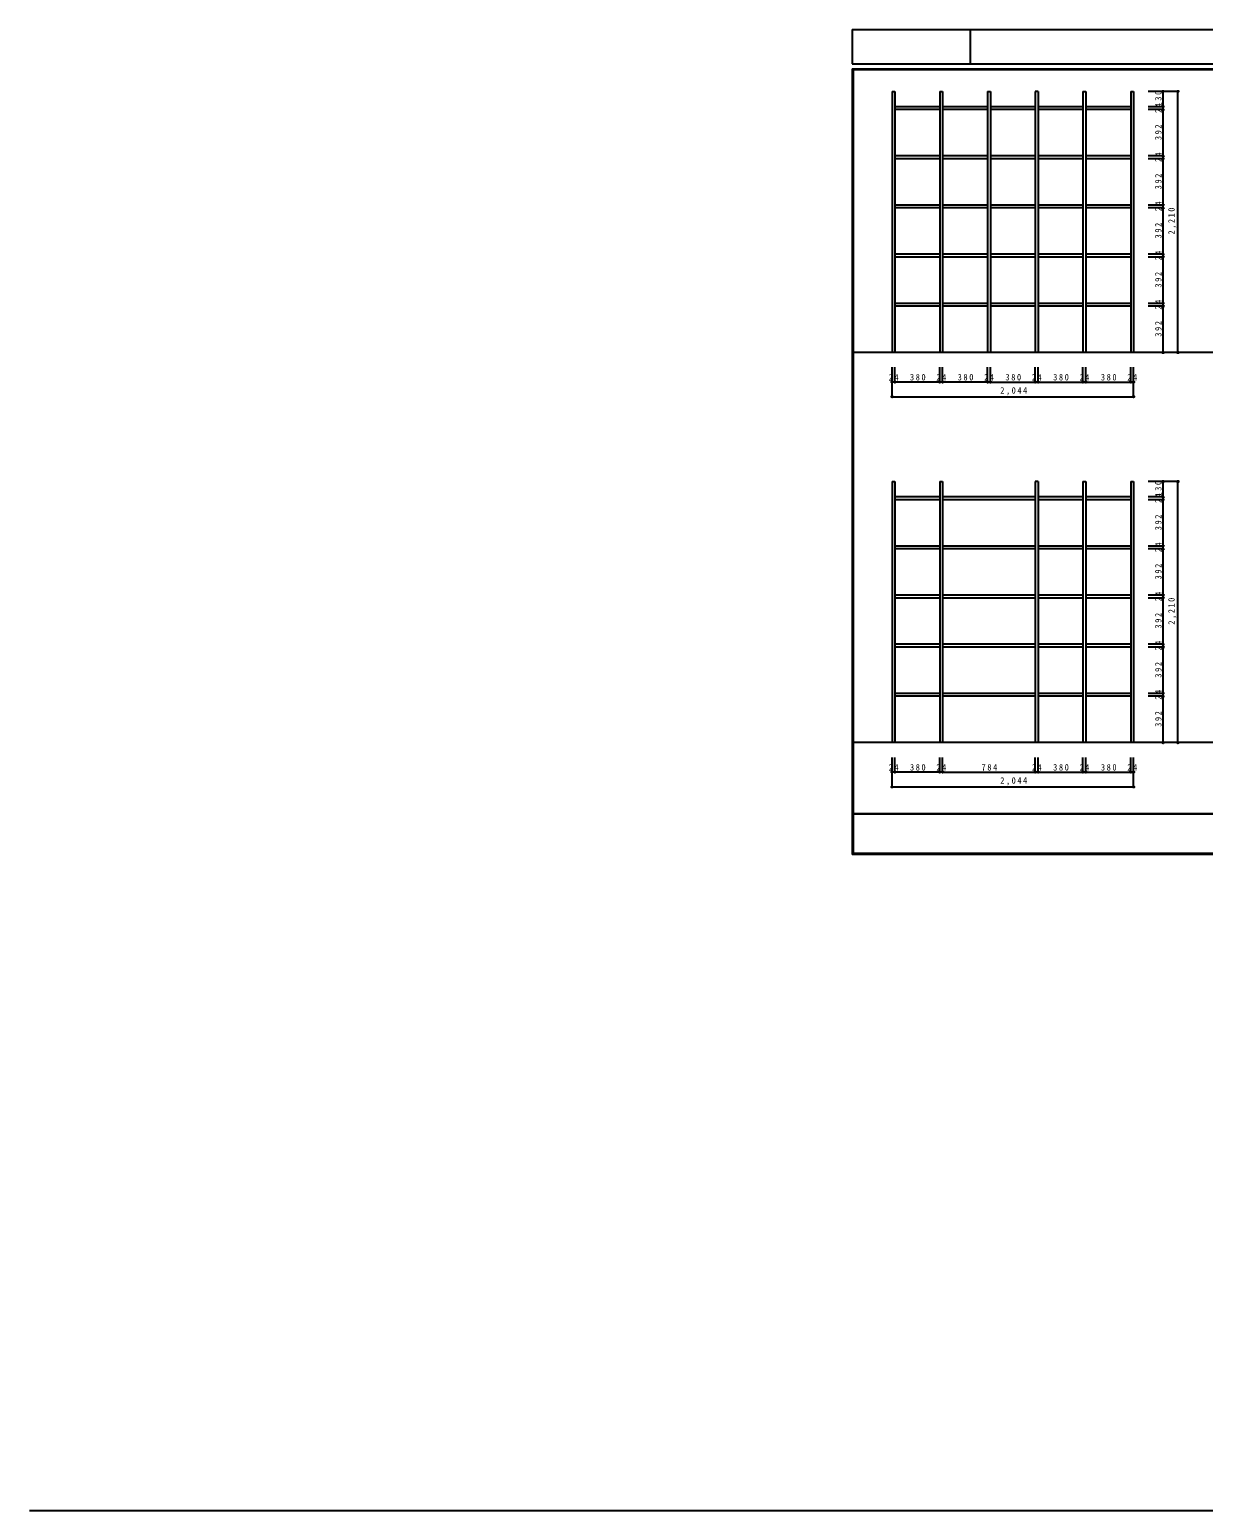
# Model space of a CAD drawing. Units: millimetres at full size, sheet at 1:25, with parts at other scales. Extents: x -11962 to 10485, y -9055 to 3479.
# Drawn here: x -11962 to -2027, y -9055 to 3479 of the extents above; entities that cross this region are included whole.
import ezdxf

# ---------------------------------------------------------------- set-up
doc = ezdxf.new("R2010")
doc.units = ezdxf.units.MM
doc.header["$LTSCALE"] = 25
doc.header["$PDMODE"] = 32
doc.header["$PDSIZE"] = 12.5
for name, color, linetype in [('2-2', 7, 'Continuous'), ('5-0', 7, 'Continuous'), ('F-0', 6, 'Continuous')]:
    doc.layers.add(name, color=color, linetype=linetype)
doc.styles.add('ＭＳ ゴシック', font='')
doc.styles.get('ＭＳ ゴシック').set_extended_font_data('MS Gothic')

msp = doc.modelspace()

# ---------------------------------------------------------------- linework, layer by layer
at = {"layer": '2-2'}
msp.add_line((-11961.97, -9054.88), (10484.6, -9054.88), dxfattribs=at)
at = {"layer": '5-0'}
for p, q in [((-4661.63, 2956.12), (-4637.63, 2956.12)), ((-4661.63, 2956.12), (-4661.63, 746.12)), ((-4637.63, 2956.12), (-4637.63, 746.12)), ((-4257.63, 2956.12), (-4233.63, 2956.12)), ((-4257.63, 2956.12), (-4257.63, 746.12)), ((-4233.63, 2956.12), (-4233.63, 746.12)), ((-3853.63, 2956.12), (-3829.63, 2956.12)), ((-3853.63, 2956.12), (-3853.63, 746.12)), ((-3829.63, 2956.12), (-3829.63, 746.12)), ((-3425.63, 2956.12), (-3449.63, 2956.12)), ((-3449.63, 2956.12), (-3449.63, 746.12)), ((-3425.63, 2956.12), (-3425.63, 746.12)), ((-3045.63, 2956.12), (-3021.63, 2956.12)), ((-3045.63, 2956.12), (-3045.63, 746.12)), ((-3021.63, 2956.12), (-3021.63, 746.12)), ((-2641.63, 2956.12), (-2617.63, 2956.12)), ((-2641.63, 2956.12), (-2641.63, 746.12)), ((-2617.63, 2956.12), (-2617.63, 746.12)), ((-4257.63, 2826.12), (-4637.63, 2826.12)), ((-4257.63, 2802.12), (-4637.63, 2802.12)), ((-3853.63, 2826.12), (-4233.63, 2826.12)), ((-3853.63, 2802.12), (-4233.63, 2802.12)), ((-3449.63, 2826.12), (-3829.63, 2826.12)), ((-3449.63, 2802.12), (-3829.63, 2802.12)), ((-3045.63, 2826.12), (-3425.63, 2826.12)), ((-3045.63, 2802.12), (-3425.63, 2802.12)), ((-2641.63, 2826.12), (-3021.63, 2826.12)), ((-2641.63, 2802.12), (-3021.63, 2802.12)), ((-4257.63, 2410.12), (-4637.63, 2410.12)), ((-4257.63, 2386.12), (-4637.63, 2386.12)), ((-3853.63, 2410.12), (-4233.63, 2410.12)), ((-3853.63, 2386.12), (-4233.63, 2386.12)), ((-3449.63, 2410.12), (-3829.63, 2410.12)), ((-3449.63, 2386.12), (-3829.63, 2386.12)), ((-3045.63, 2410.12), (-3425.63, 2410.12)), ((-3045.63, 2386.12), (-3425.63, 2386.12)), ((-2641.63, 2410.12), (-3021.63, 2410.12)), ((-2641.63, 2386.12), (-3021.63, 2386.12)), ((-4257.63, 1994.12), (-4637.63, 1994.12)), ((-4257.63, 1970.12), (-4637.63, 1970.12)), ((-3853.63, 1994.12), (-4233.63, 1994.12)), ((-3853.63, 1970.12), (-4233.63, 1970.12)), ((-3449.63, 1994.12), (-3829.63, 1994.12)), ((-3449.63, 1970.12), (-3829.63, 1970.12)), ((-3045.63, 1994.12), (-3425.63, 1994.12)), ((-3045.63, 1970.12), (-3425.63, 1970.12)), ((-2641.63, 1994.12), (-3021.63, 1994.12)), ((-2641.63, 1970.12), (-3021.63, 1970.12)), ((-4257.63, 1578.12), (-4637.63, 1578.12)), ((-4257.63, 1554.12), (-4637.63, 1554.12)), ((-3853.63, 1578.12), (-4233.63, 1578.12)), ((-3853.63, 1554.12), (-4233.63, 1554.12)), ((-3449.63, 1578.12), (-3829.63, 1578.12)), ((-3449.63, 1554.12), (-3829.63, 1554.12)), ((-3045.63, 1578.12), (-3425.63, 1578.12)), ((-3045.63, 1554.12), (-3425.63, 1554.12)), ((-2641.63, 1578.12), (-3021.63, 1578.12)), ((-2641.63, 1554.12), (-3021.63, 1554.12)), ((-4257.63, 1162.12), (-4637.63, 1162.12)), ((-4257.63, 1138.12), (-4637.63, 1138.12)), ((-3853.63, 1162.12), (-4233.63, 1162.12)), ((-3853.63, 1138.12), (-4233.63, 1138.12)), ((-3449.63, 1162.12), (-3829.63, 1162.12)), ((-3449.63, 1138.12), (-3829.63, 1138.12)), ((-3045.63, 1162.12), (-3425.63, 1162.12)), ((-3045.63, 1138.12), (-3425.63, 1138.12)), ((-2641.63, 1162.12), (-3021.63, 1162.12)), ((-2641.63, 1138.12), (-3021.63, 1138.12)), ((4741.67, 746.12), (-4991.67, 746.12)), ((-4661.63, -346), (-4637.63, -346)), ((-4661.63, -346), (-4661.63, -2556)), ((-4637.63, -346), (-4637.63, -2556)), ((-4257.63, -346), (-4233.63, -346)), ((-4257.63, -346), (-4257.63, -2556)), ((-4233.63, -346), (-4233.63, -2556)), ((-3425.63, -346), (-3449.63, -346)), ((-3449.63, -346), (-3449.63, -2556)), ((-3425.63, -346), (-3425.63, -2556)), ((-3045.63, -346), (-3021.63, -346)), ((-3045.63, -346), (-3045.63, -2556)), ((-3021.63, -346), (-3021.63, -2556)), ((-2641.63, -346), (-2617.63, -346)), ((-2641.63, -346), (-2641.63, -2556)), ((-2617.63, -346), (-2617.63, -2556)), ((-4257.63, -476), (-4637.63, -476)), ((-4257.63, -500), (-4637.63, -500)), ((-3449.63, -476), (-4233.63, -476)), ((-3449.63, -500), (-4233.63, -500)), ((-3045.63, -476), (-3425.63, -476)), ((-3045.63, -500), (-3425.63, -500)), ((-2641.63, -476), (-3021.63, -476)), ((-2641.63, -500), (-3021.63, -500)), ((-4257.63, -892), (-4637.63, -892)), ((-4257.63, -916), (-4637.63, -916)), ((-3449.63, -892), (-4233.63, -892)), ((-3449.63, -916), (-4233.63, -916)), ((-3045.63, -892), (-3425.63, -892)), ((-3045.63, -916), (-3425.63, -916)), ((-2641.63, -892), (-3021.63, -892)), ((-2641.63, -916), (-3021.63, -916)), ((-4257.63, -1308), (-4637.63, -1308)), ((-4257.63, -1332), (-4637.63, -1332)), ((-3449.63, -1308), (-4233.63, -1308)), ((-3449.63, -1332), (-4233.63, -1332)), ((-3045.63, -1308), (-3425.63, -1308)), ((-3045.63, -1332), (-3425.63, -1332)), ((-2641.63, -1308), (-3021.63, -1308)), ((-2641.63, -1332), (-3021.63, -1332)), ((-4257.63, -1724), (-4637.63, -1724)), ((-4257.63, -1748), (-4637.63, -1748)), ((-3449.63, -1724), (-4233.63, -1724)), ((-3449.63, -1748), (-4233.63, -1748)), ((-3045.63, -1724), (-3425.63, -1724)), ((-3045.63, -1748), (-3425.63, -1748)), ((-2641.63, -1724), (-3021.63, -1724)), ((-2641.63, -1748), (-3021.63, -1748)), ((-4257.63, -2140), (-4637.63, -2140)), ((-4257.63, -2164), (-4637.63, -2164)), ((-3449.63, -2140), (-4233.63, -2140)), ((-3449.63, -2164), (-4233.63, -2164)), ((-3045.63, -2140), (-3425.63, -2140)), ((-3045.63, -2164), (-3425.63, -2164)), ((-2641.63, -2140), (-3021.63, -2140)), ((-2641.63, -2164), (-3021.63, -2164)), ((4741.67, -2556), (-4991.67, -2556))]:
    msp.add_line(p, q, dxfattribs=at)
at = {"layer": '5-0', "color": 4}
for p, q in [((-2367.63, 2956.12), (-2492.63, 2956.12)), ((-2242.63, 2956.12), (-2367.63, 2956.12)), ((-2367.63, 2826.12), (-2492.63, 2826.12)), ((-2367.63, 2802.12), (-2492.63, 2802.12)), ((-2367.63, 2410.12), (-2492.63, 2410.12)), ((-2367.63, 2386.12), (-2492.63, 2386.12)), ((-2367.63, 1994.12), (-2492.63, 1994.12)), ((-2367.63, 1970.12), (-2492.63, 1970.12)), ((-2367.63, 1578.12), (-2492.63, 1578.12)), ((-2367.63, 1554.12), (-2492.63, 1554.12)), ((-2367.63, 1162.12), (-2492.63, 1162.12)), ((-2367.63, 1138.12), (-2492.63, 1138.12)), ((-2367.63, 746.12), (-2492.63, 746.12)), ((-2242.63, 746.12), (-2367.63, 746.12)), ((-4661.63, 496.12), (-4661.63, 621.12)), ((-4637.63, 496.12), (-4637.63, 621.12)), ((-4257.63, 496.12), (-4257.63, 621.12)), ((-4257.63, 496.12), (-4257.63, 621.12)), ((-4233.63, 496.12), (-4233.63, 621.12)), ((-3853.63, 496.12), (-3853.63, 621.12)), ((-3853.63, 496.12), (-3853.63, 621.12)), ((-3829.63, 496.12), (-3829.63, 621.12)), ((-3449.63, 496.12), (-3449.63, 621.12)), ((-3425.63, 496.12), (-3425.63, 621.12)), ((-3045.63, 496.12), (-3045.63, 621.12)), ((-3021.63, 496.12), (-3021.63, 621.12)), ((-2641.63, 496.12), (-2641.63, 621.12)), ((-2617.63, 496.12), (-2617.63, 621.12)), ((-4661.63, 371.12), (-4661.63, 496.12)), ((-2617.63, 371.12), (-2617.63, 496.12)), ((-2367.63, -346), (-2492.63, -346)), ((-2242.63, -346), (-2367.63, -346)), ((-2367.63, -476), (-2492.63, -476)), ((-2367.63, -500), (-2492.63, -500)), ((-2367.63, -892), (-2492.63, -892)), ((-2367.63, -916), (-2492.63, -916)), ((-2367.63, -1308), (-2492.63, -1308)), ((-2367.63, -1332), (-2492.63, -1332)), ((-2367.63, -1724), (-2492.63, -1724)), ((-2367.63, -1748), (-2492.63, -1748)), ((-2367.63, -2140), (-2492.63, -2140)), ((-2367.63, -2164), (-2492.63, -2164)), ((-2367.63, -2556), (-2492.63, -2556)), ((-2242.63, -2556), (-2367.63, -2556)), ((-4661.63, -2806), (-4661.63, -2681)), ((-4637.63, -2806), (-4637.63, -2681)), ((-4257.63, -2806), (-4257.63, -2681)), ((-4257.63, -2806), (-4257.63, -2681)), ((-4233.63, -2806), (-4233.63, -2681)), ((-4233.63, -2806), (-4233.63, -2681)), ((-3449.63, -2806), (-3449.63, -2681)), ((-3449.63, -2806), (-3449.63, -2681)), ((-3425.63, -2806), (-3425.63, -2681)), ((-3045.63, -2806), (-3045.63, -2681)), ((-3021.63, -2806), (-3021.63, -2681)), ((-2641.63, -2806), (-2641.63, -2681)), ((-2617.63, -2806), (-2617.63, -2681)), ((-4661.63, -2931), (-4661.63, -2806)), ((-2617.63, -2931), (-2617.63, -2806))]:
    msp.add_line(p, q, dxfattribs=at)
at = {"layer": '5-0', "color": 3}
for p, q in [((-2367.63, 2826.12), (-2367.63, 2956.12)), ((-2242.63, 746.12), (-2242.63, 2956.12)), ((-2367.63, 2802.12), (-2367.63, 2826.12)), ((-2367.63, 2410.12), (-2367.63, 2802.12)), ((-2367.63, 2386.12), (-2367.63, 2410.12)), ((-2367.63, 1994.12), (-2367.63, 2386.12)), ((-2367.63, 1970.12), (-2367.63, 1994.12)), ((-2367.63, 1578.12), (-2367.63, 1970.12)), ((-2367.63, 1554.12), (-2367.63, 1578.12)), ((-2367.63, 1162.12), (-2367.63, 1554.12)), ((-2367.63, 1138.12), (-2367.63, 1162.12)), ((-2367.63, 746.12), (-2367.63, 1138.12)), ((-4637.63, 496.12), (-4661.63, 496.12)), ((-4257.63, 496.12), (-4637.63, 496.12)), ((-4233.63, 496.12), (-4257.63, 496.12)), ((-3853.63, 496.12), (-4233.63, 496.12)), ((-3853.63, 496.12), (-3829.63, 496.12)), ((-3829.63, 496.12), (-3449.63, 496.12)), ((-3449.63, 496.12), (-3425.63, 496.12)), ((-3425.63, 496.12), (-3045.63, 496.12)), ((-3045.63, 496.12), (-3021.63, 496.12)), ((-3021.63, 496.12), (-2641.63, 496.12)), ((-2641.63, 496.12), (-2617.63, 496.12)), ((-4661.63, 371.12), (-2617.63, 371.12)), ((-2367.63, -476), (-2367.63, -346)), ((-2242.63, -2556), (-2242.63, -346)), ((-2367.63, -500), (-2367.63, -476)), ((-2367.63, -892), (-2367.63, -500)), ((-2367.63, -916), (-2367.63, -892)), ((-2367.63, -1308), (-2367.63, -916)), ((-2367.63, -1332), (-2367.63, -1308)), ((-2367.63, -1724), (-2367.63, -1332)), ((-2367.63, -1748), (-2367.63, -1724)), ((-2367.63, -2140), (-2367.63, -1748)), ((-2367.63, -2164), (-2367.63, -2140)), ((-2367.63, -2556), (-2367.63, -2164)), ((-4637.63, -2806), (-4661.63, -2806)), ((-4257.63, -2806), (-4637.63, -2806)), ((-4233.63, -2806), (-4257.63, -2806)), ((-4233.63, -2806), (-3449.63, -2806)), ((-3449.63, -2806), (-3425.63, -2806)), ((-3425.63, -2806), (-3045.63, -2806)), ((-3045.63, -2806), (-3021.63, -2806)), ((-3021.63, -2806), (-2641.63, -2806)), ((-2641.63, -2806), (-2617.63, -2806)), ((-4661.63, -2931), (-2617.63, -2931))]:
    msp.add_line(p, q, dxfattribs=at)
for p in [(-2367.63, 2956.12), (-2242.63, 2956.12), (-2367.63, 2826.12), (-2367.63, 2802.12), (-2367.63, 2410.12), (-2367.63, 2386.12), (-2367.63, 1994.12), (-2367.63, 1970.12), (-2367.63, 1578.12), (-2367.63, 1554.12), (-2367.63, 1162.12), (-2367.63, 1138.12), (-2367.63, 746.12), (-2242.63, 746.12), (-4661.63, 496.12), (-4637.63, 496.12), (-4257.63, 496.12), (-4233.63, 496.12), (-3853.63, 496.12), (-3829.63, 496.12), (-3449.63, 496.12), (-3425.63, 496.12), (-3045.63, 496.12), (-3021.63, 496.12), (-2641.63, 496.12), (-2617.63, 496.12), (-4661.63, 371.12), (-2617.63, 371.12), (-2367.63, -346), (-2242.63, -346), (-2367.63, -476), (-2367.63, -500), (-2367.63, -892), (-2367.63, -916), (-2367.63, -1308), (-2367.63, -1332), (-2367.63, -1724), (-2367.63, -1748), (-2367.63, -2140), (-2367.63, -2164), (-2367.63, -2556), (-2242.63, -2556), (-4661.63, -2806), (-4637.63, -2806), (-4257.63, -2806), (-4233.63, -2806), (-3449.63, -2806), (-3425.63, -2806), (-3045.63, -2806), (-3021.63, -2806), (-2641.63, -2806), (-2617.63, -2806), (-4661.63, -2931), (-2617.63, -2931)]:
    msp.add_point(p, dxfattribs=at)
at = {"layer": 'F-0'}
for p, q in [((-5000, 3479.17), (-5000, 3188.41)), ((-4000, 3479.17), (-4000, 3188.41)), ((-5000, 3188.41), (4750, 3188.41)), ((-5000, 3145.83), (4750, 3145.83)), ((-5000, 3145.83), (-5000, -3504.17)), ((-5000, 3141.67), (4750, 3141.67)), ((-4995.83, 3145.83), (-4995.83, -3504.17)), ((-4991.67, 3145.83), (-4991.67, -3504.17)), ((4750, -3158.33), (-5000, -3158.33)), ((4750, -3158.33), (-5000, -3158.33)), ((4750, -3162.5), (-5000, -3162.5)), ((4750, -3162.5), (-5000, -3162.5)), ((4750, -3495.83), (-5000, -3495.83)), ((4750, -3495.83), (-5000, -3495.83)), ((4750, -3500), (-5000, -3500)), ((4750, -3500), (-5000, -3500)), ((4750, -3504.17), (-5000, -3504.17)), ((4750, -3504.17), (-5000, -3504.17))]:
    msp.add_line(p, q, dxfattribs=at)
msp.add_lwpolyline([(-5000, 3479.17), (4750, 3479.17), (4750, 3188.41)], dxfattribs=at)

# ---------------------------------------------------------------- texts
at = {"layer": '5-0', "char_height": 54.99, "attachment_point": 7, "rotation": 90, "style": 'ＭＳ ゴシック'}
for s, insert in [('\\T1.38;\\W0.9;130', (-2380.13, 2828.62)), ('\\T1.36;\\W0.9;24', (-2380.13, 2773.49)), ('\\T1.38;\\W0.9;392', (-2380.13, 2543.62)), ('\\T1.36;\\W0.9;24', (-2380.13, 2357.49)), ('\\T1.38;\\W0.9;392', (-2380.13, 2127.62)), ('\\T1.36;\\W0.9;24', (-2380.13, 1941.49)), ('\\T1.38;\\W0.85;2,210', (-2255.13, 1744.87)), ('\\T1.38;\\W0.9;392', (-2380.13, 1711.62)), ('\\T1.36;\\W0.9;24', (-2380.13, 1525.49)), ('\\T1.38;\\W0.9;392', (-2380.13, 1295.62)), ('\\T1.36;\\W0.9;24', (-2380.13, 1109.49)), ('\\T1.38;\\W0.9;392', (-2380.13, 879.62)), ('\\T1.38;\\W0.9;130', (-2380.13, -473.5)), ('\\T1.36;\\W0.9;24', (-2380.13, -528.63)), ('\\T1.38;\\W0.9;392', (-2380.13, -758.5)), ('\\T1.36;\\W0.9;24', (-2380.13, -944.63)), ('\\T1.38;\\W0.9;392', (-2380.13, -1174.5)), ('\\T1.36;\\W0.9;24', (-2380.13, -1360.63)), ('\\T1.38;\\W0.85;2,210', (-2255.13, -1557.25)), ('\\T1.38;\\W0.9;392', (-2380.13, -1590.5)), ('\\T1.36;\\W0.9;24', (-2380.13, -1776.63)), ('\\T1.38;\\W0.9;392', (-2380.13, -2006.5)), ('\\T1.36;\\W0.9;24', (-2380.13, -2192.63)), ('\\T1.38;\\W0.9;392', (-2380.13, -2422.5))]:
    msp.add_mtext(s, dxfattribs=dict(at, insert=insert))
at = {"layer": '5-0', "char_height": 54.99, "attachment_point": 7, "style": 'ＭＳ ゴシック'}
for s, insert in [('\\T1.36;\\W0.9;24', (-4690.25, 508.62)), ('\\T1.38;\\W0.9;380', (-4510.13, 508.62)), ('\\T1.36;\\W0.9;24', (-4286.25, 508.62)), ('\\T1.38;\\W0.9;380', (-4106.13, 508.62)), ('\\T1.36;\\W0.9;24', (-3882.25, 508.62)), ('\\T1.38;\\W0.9;380', (-3702.13, 508.62)), ('\\T1.36;\\W0.9;24', (-3478.25, 508.62)), ('\\T1.38;\\W0.9;380', (-3298.13, 508.62)), ('\\T1.36;\\W0.9;24', (-3074.25, 508.62)), ('\\T1.38;\\W0.9;380', (-2894.13, 508.62)), ('\\T1.36;\\W0.9;24', (-2670.25, 508.62)), ('\\T1.38;\\W0.85;2,044', (-3745.88, 383.62)), ('\\T1.36;\\W0.9;24', (-4690.25, -2793.5)), ('\\T1.38;\\W0.9;380', (-4510.13, -2793.5)), ('\\T1.36;\\W0.9;24', (-4286.25, -2793.5)), ('\\T1.38;\\W0.9;784', (-3904.13, -2793.5)), ('\\T1.36;\\W0.9;24', (-3478.25, -2793.5)), ('\\T1.38;\\W0.9;380', (-3298.13, -2793.5)), ('\\T1.36;\\W0.9;24', (-3074.25, -2793.5)), ('\\T1.38;\\W0.9;380', (-2894.13, -2793.5)), ('\\T1.36;\\W0.9;24', (-2670.25, -2793.5)), ('\\T1.38;\\W0.85;2,044', (-3745.88, -2918.5))]:
    msp.add_mtext(s, dxfattribs=dict(at, insert=insert))

doc.saveas('drawing.dxf')
